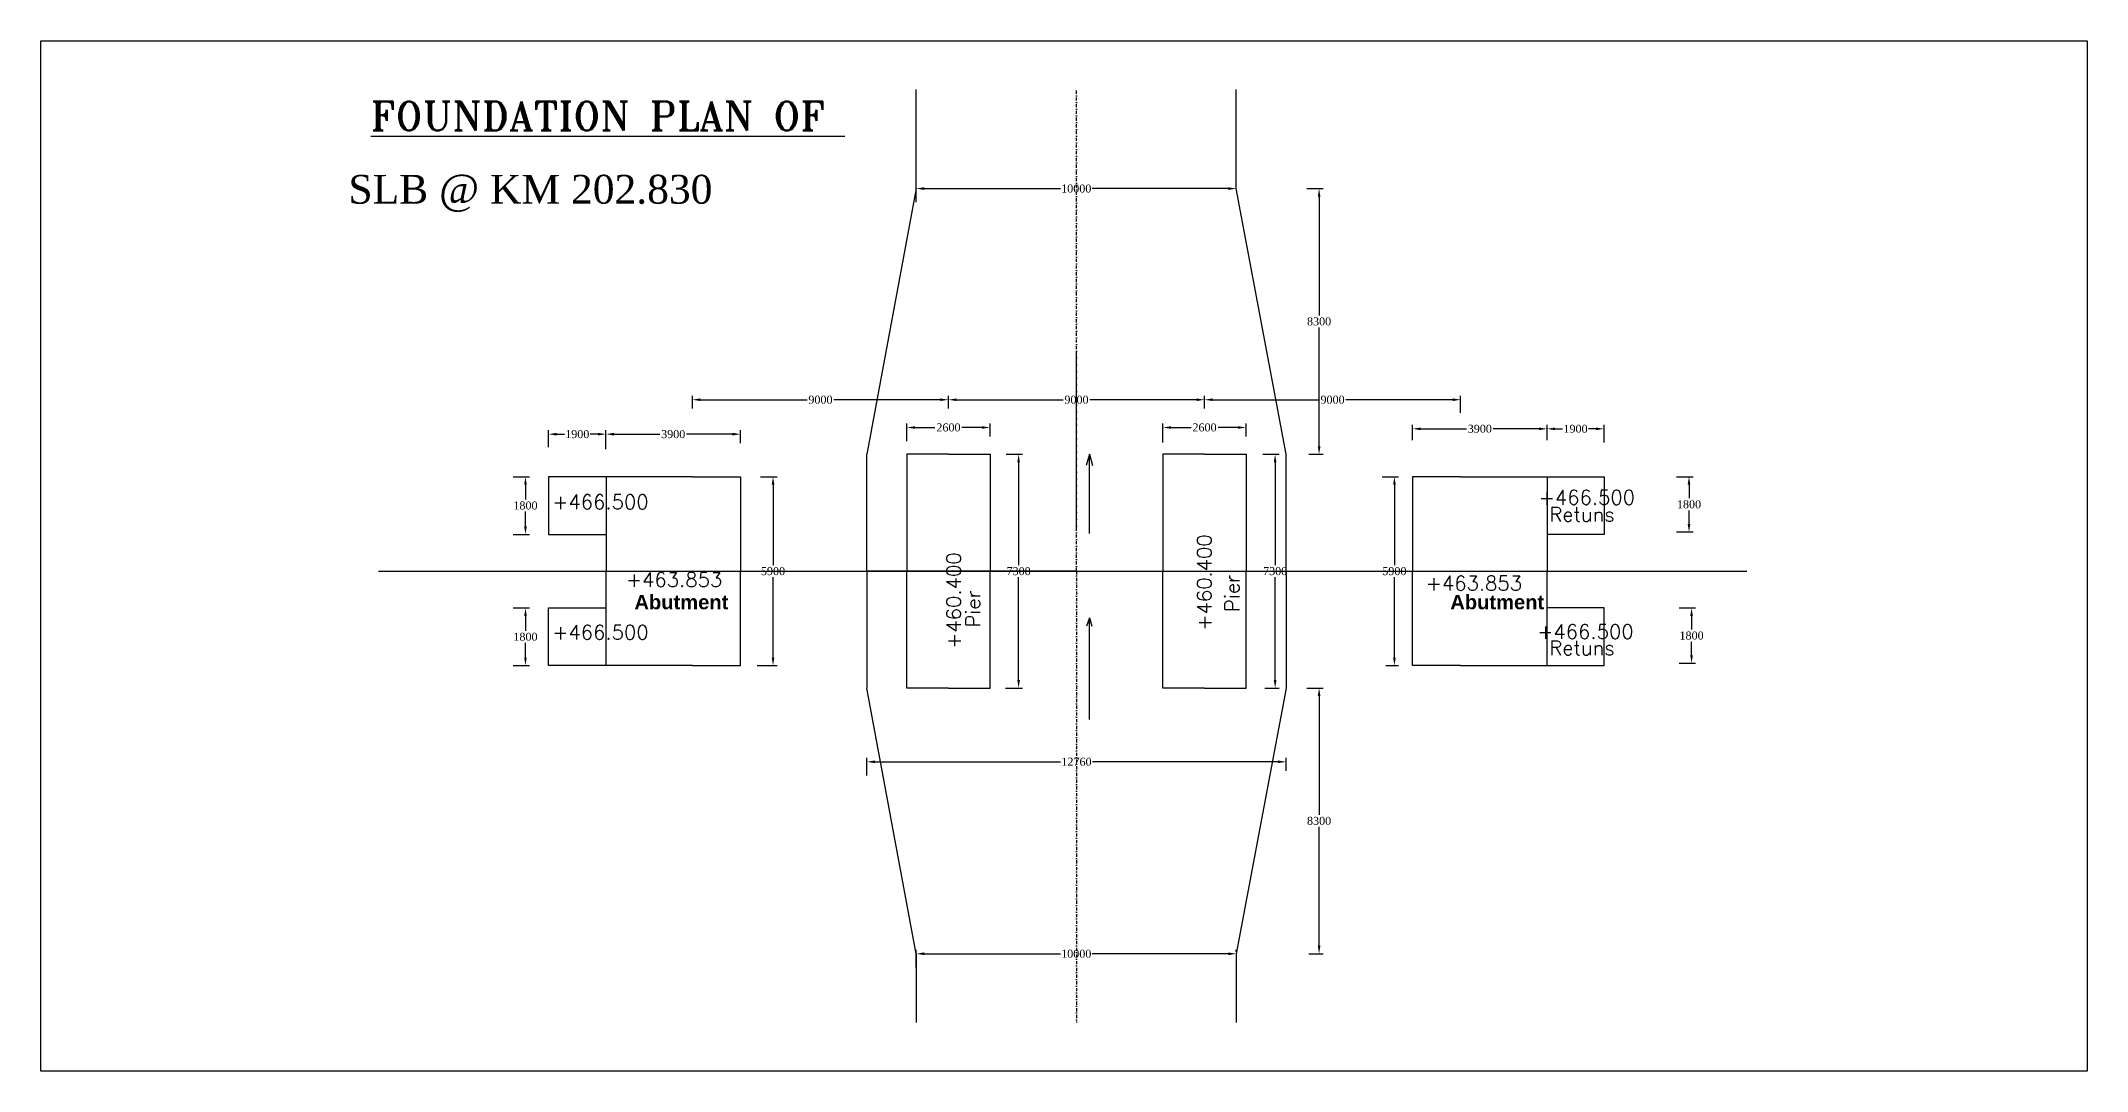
# Model space of a CAD drawing. Header units: inches. Extents: x -675 to 904, y 4 to 1354.
# Drawn here: x -675 to -36, y 774 to 1096 of the extents above; entities that cross this region are included whole.
import ezdxf
from ezdxf.enums import TextEntityAlignment as Align

# ---------------------------------------------------------------- set-up
doc = ezdxf.new("R2010")
doc.units = ezdxf.units.IN
doc.header["$MEASUREMENT"] = 0
for name, pattern in [('DASHDOT', [1, 0.5, -0.25, 0, -0.25]), ('DASHDOTX2', [2, 1, -0.5, 0, -0.5]), ('HIDDEN', [9.525, 6.35, -3.175])]:
    doc.linetypes.add(name, pattern=pattern)
doc.styles.add('ROMANS', font='romans')
doc.styles.add('ROMANT', font='romant')
doc.styles.get("Standard").update_dxf_attribs({"font": 'times.ttf'})
doc.styles.add('TIMES NEW ROMAN', font='times.ttf')
doc.dimstyles.new('ISO-25', dxfattribs={"dimtxt": 2.5, "dimasz": 2.5, "dimexe": 1.25, "dimexo": 0.625, "dimtad": 0, "dimtih": 1, "dimtoh": 1, "dimlfac": 100, "dimtxsty": 'TIMES NEW ROMAN', "dimcen": 2.5, "dimadec": 0, "dimazin": 0, "dimtfac": 1, "dimtmove": 0, "dimatfit": 3, "dimfxl": 1, "dimarcsym": 0})

# ---------------------------------------------------------------- blocks, each defined once
blk = doc.blocks.new('*D106')
at = {"color": 0, "lineweight": -2, "transparency": 16777216}
for p, q in [((-471.87, 981.27), (-471.87, 985.25)), ((-391.87, 984.63), (-391.87, 985.25)), ((-469.37, 984), (-436.04, 984)), ((-394.37, 984), (-427.69, 984))]:
    blk.add_line(p, q, dxfattribs=at)
at = {"color": 0, "transparency": 16777216}
for points in [[(-469.37, 984.42), (-469.37, 983.59), (-471.87, 984)], [(-394.37, 984.42), (-394.37, 983.59), (-391.87, 984)]]:
    blk.add_solid(points, dxfattribs=at)
at = {"layer": 'Defpoints', "color": 0, "transparency": 16777216}
for p in [(-471.87, 980.64), (-391.87, 984), (-391.87, 984)]:
    blk.add_point(p, dxfattribs=at)
at = {"color": 0, "transparency": 16777216, "insert": (-431.87, 984), "char_height": 2.5, "attachment_point": 5, "style": 'TIMES NEW ROMAN'}
blk.add_mtext('9000', dxfattribs=at)
blk = doc.blocks.new('*D107')
at = {"color": 0, "lineweight": -2, "transparency": 16777216}
for p, q in [((-391.87, 981.27), (-391.87, 985.25)), ((-311.87, 984.63), (-311.87, 985.25)), ((-389.37, 984), (-356.04, 984)), ((-314.37, 984), (-347.69, 984))]:
    blk.add_line(p, q, dxfattribs=at)
at = {"color": 0, "transparency": 16777216}
for points in [[(-389.37, 984.42), (-389.37, 983.59), (-391.87, 984)], [(-314.37, 984.42), (-314.37, 983.59), (-311.87, 984)]]:
    blk.add_solid(points, dxfattribs=at)
at = {"layer": 'Defpoints', "color": 0, "transparency": 16777216}
for p in [(-391.87, 980.64), (-311.87, 984), (-311.87, 984)]:
    blk.add_point(p, dxfattribs=at)
at = {"color": 0, "transparency": 16777216, "insert": (-351.87, 984), "char_height": 2.5, "attachment_point": 5, "style": 'TIMES NEW ROMAN'}
blk.add_mtext('9000', dxfattribs=at)
blk = doc.blocks.new('*D108')
at = {"color": 0, "lineweight": -2, "transparency": 16777216}
for p, q in [((-311.87, 981.27), (-311.87, 985.25)), ((-231.87, 979.93), (-231.87, 985.25)), ((-309.37, 984), (-276.04, 984)), ((-234.37, 984), (-267.69, 984))]:
    blk.add_line(p, q, dxfattribs=at)
at = {"color": 0, "transparency": 16777216}
for points in [[(-309.37, 984.42), (-309.37, 983.59), (-311.87, 984)], [(-234.37, 984.42), (-234.37, 983.59), (-231.87, 984)]]:
    blk.add_solid(points, dxfattribs=at)
at = {"layer": 'Defpoints', "color": 0, "transparency": 16777216}
for p in [(-311.87, 980.64), (-231.87, 984), (-231.87, 979.31)]:
    blk.add_point(p, dxfattribs=at)
at = {"color": 0, "transparency": 16777216, "insert": (-271.87, 984), "char_height": 2.5, "attachment_point": 5, "style": 'TIMES NEW ROMAN'}
blk.add_mtext('9000', dxfattribs=at)
blk = doc.blocks.new('*D109')
at = {"color": 0, "lineweight": -2, "transparency": 16777216}
for p, q in [((-498.87, 968.53), (-498.87, 974.49)), ((-496.37, 973.24), (-482.04, 973.24)), ((-459.37, 973.24), (-473.69, 973.24)), ((-456.87, 970.46), (-456.87, 974.49))]:
    blk.add_line(p, q, dxfattribs=at)
at = {"color": 0, "transparency": 16777216}
for points in [[(-496.37, 973.66), (-496.37, 972.82), (-498.87, 973.24)], [(-459.37, 973.66), (-459.37, 972.82), (-456.87, 973.24)]]:
    blk.add_solid(points, dxfattribs=at)
at = {"layer": 'Defpoints', "color": 0, "transparency": 16777216}
for p in [(-456.87, 973.24), (-498.87, 967.91), (-456.87, 969.83)]:
    blk.add_point(p, dxfattribs=at)
at = {"color": 0, "transparency": 16777216, "insert": (-477.87, 973.24), "char_height": 2.5, "attachment_point": 5, "style": 'TIMES NEW ROMAN'}
blk.add_mtext('3900', dxfattribs=at)
blk = doc.blocks.new('*D110')
at = {"color": 0, "lineweight": -2, "transparency": 16777216}
for p, q in [((-404.87, 971.04), (-404.87, 976.58)), ((-402.37, 975.33), (-396.08, 975.33)), ((-381.37, 975.33), (-387.65, 975.33)), ((-378.87, 972.55), (-378.87, 976.58))]:
    blk.add_line(p, q, dxfattribs=at)
at = {"color": 0, "transparency": 16777216}
for points in [[(-402.37, 975.74), (-402.37, 974.91), (-404.87, 975.33)], [(-381.37, 975.74), (-381.37, 974.91), (-378.87, 975.33)]]:
    blk.add_solid(points, dxfattribs=at)
at = {"layer": 'Defpoints', "color": 0, "transparency": 16777216}
for p in [(-378.87, 975.33), (-378.87, 971.92), (-404.87, 970.42)]:
    blk.add_point(p, dxfattribs=at)
at = {"color": 0, "transparency": 16777216, "insert": (-391.87, 975.33), "char_height": 2.5, "attachment_point": 5, "style": 'TIMES NEW ROMAN'}
blk.add_mtext('2600', dxfattribs=at)
blk = doc.blocks.new('*D111')
at = {"color": 0, "lineweight": -2, "transparency": 16777216}
for p, q in [((-324.87, 970.68), (-324.87, 976.58)), ((-322.37, 975.33), (-316.08, 975.33)), ((-301.37, 975.33), (-307.65, 975.33)), ((-298.87, 972.55), (-298.87, 976.58))]:
    blk.add_line(p, q, dxfattribs=at)
at = {"color": 0, "transparency": 16777216}
for points in [[(-322.37, 975.74), (-322.37, 974.91), (-324.87, 975.33)], [(-301.37, 975.74), (-301.37, 974.91), (-298.87, 975.33)]]:
    blk.add_solid(points, dxfattribs=at)
at = {"layer": 'Defpoints', "color": 0, "transparency": 16777216}
for p in [(-298.87, 975.33), (-298.87, 971.92), (-324.87, 970.05)]:
    blk.add_point(p, dxfattribs=at)
at = {"color": 0, "transparency": 16777216, "insert": (-311.87, 975.33), "char_height": 2.5, "attachment_point": 5, "style": 'TIMES NEW ROMAN'}
blk.add_mtext('2600', dxfattribs=at)
blk = doc.blocks.new('*D112')
at = {"color": 0, "lineweight": -2, "transparency": 16777216}
for p, q in [((-246.87, 971.35), (-246.87, 976.16)), ((-244.37, 974.91), (-230.04, 974.91)), ((-207.37, 974.91), (-221.69, 974.91)), ((-204.87, 972.13), (-204.87, 976.16))]:
    blk.add_line(p, q, dxfattribs=at)
at = {"color": 0, "transparency": 16777216}
for points in [[(-244.37, 975.33), (-244.37, 974.49), (-246.87, 974.91)], [(-207.37, 975.33), (-207.37, 974.49), (-204.87, 974.91)]]:
    blk.add_solid(points, dxfattribs=at)
at = {"layer": 'Defpoints', "color": 0, "transparency": 16777216}
for p in [(-204.87, 974.91), (-246.87, 970.73), (-204.87, 971.5)]:
    blk.add_point(p, dxfattribs=at)
at = {"color": 0, "transparency": 16777216, "insert": (-225.87, 974.91), "char_height": 2.5, "attachment_point": 5, "style": 'TIMES NEW ROMAN'}
blk.add_mtext('3900', dxfattribs=at)
blk = doc.blocks.new('*D113')
at = {"color": 0, "linetype": 'HIDDEN', "lineweight": -2, "transparency": 16777216}
for p, q in [((-164.37, 959.95), (-159.26, 959.95)), ((-160.51, 957.45), (-160.51, 953.23)), ((-160.51, 945.21), (-160.51, 949.43)), ((-164.37, 942.71), (-159.26, 942.71))]:
    blk.add_line(p, q, dxfattribs=at)
at = {"color": 0, "linetype": 'HIDDEN', "transparency": 16777216}
for points in [[(-160.93, 957.45), (-160.09, 957.45), (-160.51, 959.95)], [(-160.93, 945.21), (-160.09, 945.21), (-160.51, 942.71)]]:
    blk.add_solid(points, dxfattribs=at)
at = {"layer": 'Defpoints', "color": 0, "linetype": 'HIDDEN', "transparency": 16777216}
for p in [(-165, 959.95), (-160.51, 959.95), (-165, 942.71)]:
    blk.add_point(p, dxfattribs=at)
at = {"color": 0, "linetype": 'HIDDEN', "transparency": 16777216, "insert": (-160.51, 951.33), "char_height": 2.5, "attachment_point": 5, "style": 'TIMES NEW ROMAN'}
blk.add_mtext('1800', dxfattribs=at)
blk = doc.blocks.new('*D114')
at = {"color": 0, "linetype": 'HIDDEN', "lineweight": -2, "transparency": 16777216}
for p, q in [((-163.57, 918.95), (-158.46, 918.95)), ((-159.71, 916.45), (-159.71, 912.23)), ((-159.71, 904.21), (-159.71, 908.43)), ((-163.57, 901.71), (-158.46, 901.71))]:
    blk.add_line(p, q, dxfattribs=at)
at = {"color": 0, "linetype": 'HIDDEN', "transparency": 16777216}
for points in [[(-160.12, 916.45), (-159.29, 916.45), (-159.71, 918.95)], [(-160.12, 904.21), (-159.29, 904.21), (-159.71, 901.71)]]:
    blk.add_solid(points, dxfattribs=at)
at = {"layer": 'Defpoints', "color": 0, "linetype": 'HIDDEN', "transparency": 16777216}
for p in [(-164.2, 918.95), (-159.71, 918.95), (-164.2, 901.71)]:
    blk.add_point(p, dxfattribs=at)
at = {"color": 0, "linetype": 'HIDDEN', "transparency": 16777216, "insert": (-159.71, 910.33), "char_height": 2.5, "attachment_point": 5, "style": 'TIMES NEW ROMAN'}
blk.add_mtext('1800', dxfattribs=at)
blk = doc.blocks.new('*D115')
at = {"color": 0, "linetype": 'HIDDEN', "lineweight": -2, "transparency": 16777216}
for p, q in [((-527.89, 959.95), (-522.77, 959.95)), ((-524.02, 957.45), (-524.02, 952.85)), ((-524.02, 944.45), (-524.02, 949.05)), ((-527.89, 941.95), (-522.77, 941.95))]:
    blk.add_line(p, q, dxfattribs=at)
at = {"color": 0, "linetype": 'HIDDEN', "transparency": 16777216}
for points in [[(-524.44, 957.45), (-523.61, 957.45), (-524.02, 959.95)], [(-524.44, 944.45), (-523.61, 944.45), (-524.02, 941.95)]]:
    blk.add_solid(points, dxfattribs=at)
at = {"layer": 'Defpoints', "color": 0, "linetype": 'HIDDEN', "transparency": 16777216}
for p in [(-528.51, 959.95), (-524.02, 959.95), (-528.51, 941.95)]:
    blk.add_point(p, dxfattribs=at)
at = {"color": 0, "linetype": 'HIDDEN', "transparency": 16777216, "insert": (-524.02, 950.95), "char_height": 2.5, "attachment_point": 5, "style": 'TIMES NEW ROMAN'}
blk.add_mtext('1800', dxfattribs=at)
blk = doc.blocks.new('*D116')
at = {"color": 0, "linetype": 'HIDDEN', "lineweight": -2, "transparency": 16777216}
for p, q in [((-527.89, 918.95), (-522.77, 918.95)), ((-524.02, 916.45), (-524.02, 911.85)), ((-524.02, 903.45), (-524.02, 908.05)), ((-527.89, 900.95), (-522.77, 900.95))]:
    blk.add_line(p, q, dxfattribs=at)
at = {"color": 0, "linetype": 'HIDDEN', "transparency": 16777216}
for points in [[(-524.44, 916.45), (-523.61, 916.45), (-524.02, 918.95)], [(-524.44, 903.45), (-523.61, 903.45), (-524.02, 900.95)]]:
    blk.add_solid(points, dxfattribs=at)
at = {"layer": 'Defpoints', "color": 0, "linetype": 'HIDDEN', "transparency": 16777216}
for p in [(-528.51, 918.95), (-524.02, 918.95), (-528.51, 900.95)]:
    blk.add_point(p, dxfattribs=at)
at = {"color": 0, "linetype": 'HIDDEN', "transparency": 16777216, "insert": (-524.02, 909.95), "char_height": 2.5, "attachment_point": 5, "style": 'TIMES NEW ROMAN'}
blk.add_mtext('1800', dxfattribs=at)
blk = doc.blocks.new('*D117')
at = {"color": 0, "lineweight": -2, "transparency": 16777216}
for p, q in [((-256.41, 959.95), (-251.3, 959.95)), ((-252.55, 957.45), (-252.55, 932.35)), ((-252.55, 903.45), (-252.55, 928.55)), ((-255.26, 900.95), (-251.3, 900.95))]:
    blk.add_line(p, q, dxfattribs=at)
at = {"color": 0, "transparency": 16777216}
for points in [[(-252.96, 957.45), (-252.13, 957.45), (-252.55, 959.95)], [(-252.96, 903.45), (-252.13, 903.45), (-252.55, 900.95)]]:
    blk.add_solid(points, dxfattribs=at)
at = {"layer": 'Defpoints', "color": 0, "transparency": 16777216}
for p in [(-257.04, 959.95), (-252.55, 959.95), (-255.89, 900.95)]:
    blk.add_point(p, dxfattribs=at)
at = {"color": 0, "transparency": 16777216, "insert": (-252.55, 930.45), "char_height": 2.5, "attachment_point": 5, "style": 'TIMES NEW ROMAN'}
blk.add_mtext('5900', dxfattribs=at)
blk = doc.blocks.new('*D118')
at = {"color": 0, "lineweight": -2, "transparency": 16777216}
for p, q in [((-293.68, 966.95), (-288.56, 966.95)), ((-289.81, 964.45), (-289.81, 932.35)), ((-289.81, 896.45), (-289.81, 928.55)), ((-293.06, 893.95), (-288.56, 893.95))]:
    blk.add_line(p, q, dxfattribs=at)
at = {"color": 0, "transparency": 16777216}
for points in [[(-290.23, 964.45), (-289.4, 964.45), (-289.81, 966.95)], [(-290.23, 896.45), (-289.4, 896.45), (-289.81, 893.95)]]:
    blk.add_solid(points, dxfattribs=at)
at = {"layer": 'Defpoints', "color": 0, "transparency": 16777216}
for p in [(-294.3, 966.95), (-289.81, 966.95), (-293.68, 893.95)]:
    blk.add_point(p, dxfattribs=at)
at = {"color": 0, "transparency": 16777216, "insert": (-289.81, 930.45), "char_height": 2.5, "attachment_point": 5, "style": 'TIMES NEW ROMAN'}
blk.add_mtext('7300', dxfattribs=at)
blk = doc.blocks.new('*D119')
at = {"color": 0, "lineweight": -2, "transparency": 16777216}
for p, q in [((-373.82, 966.95), (-368.71, 966.95)), ((-369.96, 964.45), (-369.96, 932.35)), ((-369.96, 896.45), (-369.96, 928.55)), ((-374.09, 893.95), (-368.71, 893.95))]:
    blk.add_line(p, q, dxfattribs=at)
at = {"color": 0, "transparency": 16777216}
for points in [[(-370.38, 964.45), (-369.54, 964.45), (-369.96, 966.95)], [(-370.38, 896.45), (-369.54, 896.45), (-369.96, 893.95)]]:
    blk.add_solid(points, dxfattribs=at)
at = {"layer": 'Defpoints', "color": 0, "transparency": 16777216}
for p in [(-374.45, 966.95), (-369.96, 966.95), (-374.72, 893.95)]:
    blk.add_point(p, dxfattribs=at)
at = {"color": 0, "transparency": 16777216, "insert": (-369.96, 930.45), "char_height": 2.5, "attachment_point": 5, "style": 'TIMES NEW ROMAN'}
blk.add_mtext('7300', dxfattribs=at)
blk = doc.blocks.new('*D120')
at = {"color": 0, "lineweight": -2, "transparency": 16777216}
for p, q in [((-450.55, 959.95), (-445.43, 959.95)), ((-446.68, 957.45), (-446.68, 932.35)), ((-446.68, 903.45), (-446.68, 928.55)), ((-451.68, 900.95), (-445.43, 900.95))]:
    blk.add_line(p, q, dxfattribs=at)
at = {"color": 0, "transparency": 16777216}
for points in [[(-447.1, 957.45), (-446.26, 957.45), (-446.68, 959.95)], [(-447.1, 903.45), (-446.26, 903.45), (-446.68, 900.95)]]:
    blk.add_solid(points, dxfattribs=at)
at = {"layer": 'Defpoints', "color": 0, "transparency": 16777216}
for p in [(-451.17, 959.95), (-446.68, 959.95), (-452.3, 900.95)]:
    blk.add_point(p, dxfattribs=at)
at = {"color": 0, "transparency": 16777216, "insert": (-446.68, 930.45), "char_height": 2.5, "attachment_point": 5, "style": 'TIMES NEW ROMAN'}
blk.add_mtext('5900', dxfattribs=at)
blk = doc.blocks.new('*D121')
at = {"color": 0, "lineweight": -2, "transparency": 16777216}
for p, q in [((-516.82, 969.16), (-516.82, 974.49)), ((-514.32, 973.24), (-511.88, 973.24)), ((-501.37, 973.24), (-503.81, 973.24)), ((-498.87, 970.46), (-498.87, 974.49))]:
    blk.add_line(p, q, dxfattribs=at)
at = {"color": 0, "transparency": 16777216}
for points in [[(-514.32, 973.66), (-514.32, 972.82), (-516.82, 973.24)], [(-501.37, 973.66), (-501.37, 972.82), (-498.87, 973.24)]]:
    blk.add_solid(points, dxfattribs=at)
at = {"layer": 'Defpoints', "color": 0, "transparency": 16777216}
for p in [(-498.87, 973.24), (-516.82, 968.53), (-498.87, 969.83)]:
    blk.add_point(p, dxfattribs=at)
at = {"color": 0, "transparency": 16777216, "insert": (-507.84, 973.24), "char_height": 2.5, "attachment_point": 5, "style": 'TIMES NEW ROMAN'}
blk.add_mtext('1900', dxfattribs=at)
blk = doc.blocks.new('*D122')
at = {"color": 0, "lineweight": -2, "transparency": 16777216}
for p, q in [((-204.87, 971.35), (-204.87, 976.16)), ((-202.37, 974.91), (-200, 974.91)), ((-189.56, 974.91), (-191.93, 974.91)), ((-187.06, 970.68), (-187.06, 976.16))]:
    blk.add_line(p, q, dxfattribs=at)
at = {"color": 0, "transparency": 16777216}
for points in [[(-202.37, 975.33), (-202.37, 974.49), (-204.87, 974.91)], [(-189.56, 975.33), (-189.56, 974.49), (-187.06, 974.91)]]:
    blk.add_solid(points, dxfattribs=at)
at = {"layer": 'Defpoints', "color": 0, "transparency": 16777216}
for p in [(-187.06, 974.91), (-204.87, 970.73), (-187.06, 970.06)]:
    blk.add_point(p, dxfattribs=at)
at = {"color": 0, "transparency": 16777216, "insert": (-195.96, 974.91), "char_height": 2.5, "attachment_point": 5, "style": 'TIMES NEW ROMAN'}
blk.add_mtext('1900', dxfattribs=at)
blk = doc.blocks.new('*D123')
at = {"color": 0, "lineweight": -2, "transparency": 16777216}
for p, q in [((-401.94, 1045.67), (-401.94, 1051.2)), ((-399.44, 1049.95), (-356.9, 1049.95)), ((-304.44, 1049.95), (-346.99, 1049.95)), ((-301.94, 1050.58), (-301.94, 1051.2))]:
    blk.add_line(p, q, dxfattribs=at)
at = {"color": 0, "transparency": 16777216}
for points in [[(-399.44, 1050.37), (-399.44, 1049.53), (-401.94, 1049.95)], [(-304.44, 1050.37), (-304.44, 1049.53), (-301.94, 1049.95)]]:
    blk.add_solid(points, dxfattribs=at)
at = {"layer": 'Defpoints', "color": 0, "transparency": 16777216}
for p in [(-301.94, 1049.95), (-301.94, 1049.95), (-401.94, 1045.04)]:
    blk.add_point(p, dxfattribs=at)
at = {"color": 0, "transparency": 16777216, "insert": (-351.94, 1049.95), "char_height": 2.5, "attachment_point": 5, "style": 'TIMES NEW ROMAN'}
blk.add_mtext('10000', dxfattribs=at)
blk = doc.blocks.new('*D124')
at = {"color": 0, "lineweight": -2, "transparency": 16777216}
for p, q in [((-401.94, 806.67), (-401.94, 812.2)), ((-301.94, 811.58), (-301.94, 812.2)), ((-399.44, 810.95), (-356.9, 810.95)), ((-304.44, 810.95), (-346.99, 810.95))]:
    blk.add_line(p, q, dxfattribs=at)
at = {"color": 0, "transparency": 16777216}
for points in [[(-399.44, 811.37), (-399.44, 810.53), (-401.94, 810.95)], [(-304.44, 811.37), (-304.44, 810.53), (-301.94, 810.95)]]:
    blk.add_solid(points, dxfattribs=at)
at = {"layer": 'Defpoints', "color": 0, "transparency": 16777216}
for p in [(-401.94, 806.04), (-301.94, 810.95), (-301.94, 810.95)]:
    blk.add_point(p, dxfattribs=at)
at = {"color": 0, "transparency": 16777216, "insert": (-351.94, 810.95), "char_height": 2.5, "attachment_point": 5, "style": 'TIMES NEW ROMAN'}
blk.add_mtext('10000', dxfattribs=at)
blk = doc.blocks.new('*D125')
at = {"color": 0, "lineweight": -2, "transparency": 16777216}
for p, q in [((-417.37, 866.62), (-417.37, 872.16)), ((-414.87, 870.91), (-356.82, 870.91)), ((-288.87, 870.91), (-346.91, 870.91)), ((-286.37, 868.13), (-286.37, 872.16))]:
    blk.add_line(p, q, dxfattribs=at)
at = {"color": 0, "transparency": 16777216}
for points in [[(-414.87, 871.33), (-414.87, 870.49), (-417.37, 870.91)], [(-288.87, 871.33), (-288.87, 870.49), (-286.37, 870.91)]]:
    blk.add_solid(points, dxfattribs=at)
at = {"layer": 'Defpoints', "color": 0, "transparency": 16777216}
for p in [(-286.37, 870.91), (-417.37, 866), (-286.37, 867.5)]:
    blk.add_point(p, dxfattribs=at)
at = {"color": 0, "transparency": 16777216, "insert": (-351.87, 870.91), "char_height": 2.5, "attachment_point": 5, "style": 'TIMES NEW ROMAN'}
blk.add_mtext('12760', dxfattribs=at)
blk = doc.blocks.new('*D126')
at = {"color": 0, "lineweight": -2, "transparency": 16777216}
for p, q in [((-279.94, 893.95), (-274.83, 893.95)), ((-276.08, 891.45), (-276.08, 854.35)), ((-276.08, 813.45), (-276.08, 850.55)), ((-279.32, 810.95), (-274.83, 810.95))]:
    blk.add_line(p, q, dxfattribs=at)
at = {"color": 0, "transparency": 16777216}
for points in [[(-276.49, 891.45), (-275.66, 891.45), (-276.08, 893.95)], [(-276.49, 813.45), (-275.66, 813.45), (-276.08, 810.95)]]:
    blk.add_solid(points, dxfattribs=at)
at = {"layer": 'Defpoints', "color": 0, "transparency": 16777216}
for p in [(-280.57, 893.95), (-276.08, 893.95), (-279.94, 810.95)]:
    blk.add_point(p, dxfattribs=at)
at = {"color": 0, "transparency": 16777216, "insert": (-276.08, 852.45), "char_height": 2.5, "attachment_point": 5, "style": 'TIMES NEW ROMAN'}
blk.add_mtext('8300', dxfattribs=at)
blk = doc.blocks.new('*D127')
at = {"color": 0, "lineweight": -2, "transparency": 16777216}
for p, q in [((-279.94, 1049.95), (-274.83, 1049.95)), ((-276.08, 1047.45), (-276.08, 1010.35)), ((-276.08, 969.45), (-276.08, 1006.55)), ((-279.32, 966.95), (-274.83, 966.95))]:
    blk.add_line(p, q, dxfattribs=at)
at = {"color": 0, "transparency": 16777216}
for points in [[(-276.49, 1047.45), (-275.66, 1047.45), (-276.08, 1049.95)], [(-276.49, 969.45), (-275.66, 969.45), (-276.08, 966.95)]]:
    blk.add_solid(points, dxfattribs=at)
at = {"layer": 'Defpoints', "color": 0, "transparency": 16777216}
for p in [(-280.57, 1049.95), (-276.08, 1049.95), (-279.94, 966.95)]:
    blk.add_point(p, dxfattribs=at)
at = {"color": 0, "transparency": 16777216, "insert": (-276.08, 1008.45), "char_height": 2.5, "attachment_point": 5, "style": 'TIMES NEW ROMAN'}
blk.add_mtext('8300', dxfattribs=at)

msp = doc.modelspace()

# ---------------------------------------------------------------- linework, layer by layer
for p, q in [((-401.94273, 1049.95158), (-401.94273, 1080.91029)), ((-301.94273, 1049.95158), (-301.94273, 1080.91029)), ((-401.94273, 1049.95158), (-417.36506, 966.95158)), ((-286.36506, 966.95158), (-301.94273, 1049.95158)), ((-351.94273, 999.06225), (-351.94273, 944.11886)), ((-417.36506, 930.45158), (-417.36506, 966.95158)), ((-391.86506, 966.95158), (-404.86506, 966.95158)), ((-404.86506, 966.95158), (-404.86506, 930.45158)), ((-391.86506, 966.95158), (-378.86506, 966.95158)), ((-378.86506, 966.95158), (-378.86506, 930.45158)), ((-347.84396, 967.04318), (-348.88829, 963.42501)), ((-347.84396, 942.25084), (-347.84396, 967.04318)), ((-347.84396, 967.04318), (-346.87263, 963.47889)), ((-311.86506, 966.95158), (-324.86506, 966.95158)), ((-324.86506, 966.95158), (-324.86506, 930.45158)), ((-311.86506, 966.95158), (-298.86506, 966.95158)), ((-298.86506, 966.95158), (-298.86506, 930.45158)), ((-286.36506, 929.17635), (-286.36506, 966.95158)), ((-498.86506, 959.95158), (-516.82487, 959.95158)), ((-516.82487, 959.95158), (-516.82487, 941.95158)), ((-471.86506, 959.95158), (-498.86506, 959.95158)), ((-498.86506, 959.95158), (-498.86506, 930.45158)), ((-471.86506, 959.95158), (-456.86506, 959.95158)), ((-456.86506, 959.95158), (-456.86506, 930.45158)), ((-231.86506, 959.95158), (-246.86506, 959.95158)), ((-246.86506, 959.95158), (-246.86506, 930.45158)), ((-231.86506, 959.95158), (-204.86506, 959.95158)), ((-204.86506, 959.95158), (-204.86506, 930.45158)), ((-204.86506, 959.95158), (-187.06059, 959.95158)), ((-187.06059, 959.95158), (-187.06059, 941.95158)), ((-516.82487, 941.95158), (-498.86506, 941.95158)), ((-351.94273, 944.11886), (-351.94273, 944.11886)), ((-187.06059, 941.95158), (-204.86506, 941.95158)), ((-498.86506, 900.95158), (-498.86506, 930.45158)), ((-456.86506, 900.95158), (-456.86506, 930.45158)), ((-351.86506, 930.45158), (-417.36506, 930.45158)), ((-417.36506, 930.45158), (-417.36506, 893.95158)), ((-404.86506, 893.95158), (-404.86506, 930.45158)), ((-391.86506, 930.45158), (-387.86506, 930.45158)), ((-378.86506, 893.95158), (-378.86506, 930.45158)), ((-351.86506, 930.45158), (-286.36506, 930.45158)), ((-324.86506, 893.95158), (-324.86506, 930.45158)), ((-298.86506, 893.95158), (-298.86506, 930.45158)), ((-286.36506, 930.45158), (-286.36506, 893.95158)), ((-246.86506, 900.95158), (-246.86506, 930.45158)), ((-204.86506, 900.95158), (-204.86506, 930.45158)), ((-516.82487, 900.95158), (-516.82487, 918.95158)), ((-516.82487, 918.95158), (-498.86506, 918.95158)), ((-347.84396, 915.91822), (-348.76338, 913.24302)), ((-347.84396, 884.07479), (-347.84396, 915.91822)), ((-347.84396, 915.91822), (-347.10907, 913.31775)), ((-187.06059, 918.95158), (-204.86506, 918.95158)), ((-187.06059, 900.95158), (-187.06059, 918.95158)), ((-498.86506, 900.95158), (-516.82487, 900.95158)), ((-471.86506, 900.95158), (-498.86506, 900.95158)), ((-471.86506, 900.95158), (-456.86506, 900.95158)), ((-231.86506, 900.95158), (-246.86506, 900.95158)), ((-231.86506, 900.95158), (-204.86506, 900.95158)), ((-204.86506, 900.95158), (-187.06059, 900.95158)), ((-401.94273, 810.95158), (-417.36506, 893.95158)), ((-391.86506, 893.95158), (-404.86506, 893.95158)), ((-391.86506, 893.95158), (-378.86506, 893.95158)), ((-311.86506, 893.95158), (-324.86506, 893.95158)), ((-311.86506, 893.95158), (-298.86506, 893.95158)), ((-286.36506, 893.95158), (-301.94273, 810.95158)), ((-401.94273, 810.95158), (-401.94273, 789.49037)), ((-301.94273, 810.95158), (-301.94273, 789.49037))]:
    msp.add_line(p, q)
at = {"linetype": 'DASHDOTX2'}
for q in [(-351.86506, 1080.91029), (-351.86506, 789.49037)]:
    msp.add_line((-351.86506, 930.45158), q, dxfattribs=at)
at = {"color": 0}
msp.add_line((-569.91513, 930.45158), (-142.47854, 930.45158), dxfattribs=at)
at = {"linetype": 'DASHDOT'}
msp.add_line((-351.86506, 930.45158), (-311.86506, 930.45158), dxfattribs=at)
msp.add_lwpolyline([(-36.14321, 774.31234), (-675.40794, 774.31234), (-675.40794, 1096.07037), (-36.14321, 1096.07037)], close=True)

# ---------------------------------------------------------------- texts
at = {"color": 0, "style": 'ROMANT'}
msp.add_text('%%UFOUNDATION PLAN OF ', height=9, dxfattribs=at).set_placement((-498.2992, 1068.13372), align=Align.CENTER)
at = {"color": 0, "style": 'ROMANS'}
for s, p in [('+466.500', (-515.63505, 949.85094)), ('+466.500', (-207.4291, 951.22377)), ('Retuns', (-204.13913, 945.92946)), ('+463.853', (-492.61813, 925.58545)), ('+463.853', (-242.72814, 924.44463)), ('+466.500', (-515.62812, 909.13479)), ('+466.500', (-207.88164, 909.32433)), ('Retuns', (-204.13913, 904.2227))]:
    msp.add_text(s, height=4.5, dxfattribs=at).set_placement(p)
for s, p in [('+460.400', (-309.6922, 911.9073)), ('+460.400', (-387.96737, 906.22773)), ('Pier', (-300.98635, 917.72554)), ('Pier', (-381.93501, 912.86838))]:
    msp.add_text(s, height=4.5, rotation=90, dxfattribs=at).set_placement(p)
at = {"insert": (-579.33935, 1054.24314), "char_height": 9, "width": 114.9466114, "attachment_point": 1}
msp.add_mtext('SLB @ KM 202.830', dxfattribs=at)
at = {"color": 0, "char_height": 4.5, "width": 4.0705685, "attachment_point": 1, "style": 'ROMANS'}
for insert in [(-489.98268, 923.04596), (-235.08773, 923.04596)]:
    msp.add_mtext('{\\fArial|b1|i0|c0|p34;Abutment}', dxfattribs=dict(at, insert=insert))

# ---------------------------------------------------------------- dimensions: what is measured, and where the dimension line sits
at = {"color": 0}
for base, p1, p2, text, picture, middle in [((-301.94273, 1049.95158), (-401.94273, 1045.04122), (-301.94273, 1049.95158), '10000', '*D123', (-351.94273, 1049.95158)), ((-498.86506, 973.23991), (-516.82487, 968.53456), (-498.86506, 969.83452), '1900', '*D121', (-507.84497, 973.23991)), ((-456.86506, 973.23991), (-498.86506, 967.90956), (-456.86506, 969.83452), '3900', '*D109', (-477.86506, 973.23991)), ((-378.86506, 975.32598), (-404.86506, 970.41562), (-378.86506, 971.92059), '2600', '*D110', (-391.86506, 975.32598)), ((-298.86506, 975.32598), (-324.86506, 970.0527), (-298.86506, 971.92059), '2600', '*D111', (-311.86506, 975.32598)), ((-204.86506, 974.90932), (-246.86506, 970.72505), (-204.86506, 971.50393), '3900', '*D112', (-225.86506, 974.90932)), ((-187.06059, 974.90932), (-204.86506, 970.72505), (-187.06059, 970.05594), '1900', '*D122', (-195.96283, 974.90932)), ((-286.36506, 870.90994), (-417.36506, 865.99957), (-286.36506, 867.50455), '12760', '*D125', (-351.86506, 870.90994)), ((-301.94273, 810.95158), (-401.94273, 806.04122), (-301.94273, 810.95158), '10000', '*D124', (-351.94273, 810.95158))]:
    dim = msp.add_linear_dim(base=base, p1=p1, p2=p2, text=text, dimstyle='ISO-25', override={"dimtmove": 1}, dxfattribs=at)
    dim.commit()
    dim.dimension.update_dxf_attribs({"geometry": picture, "text_midpoint": middle})
for base, p1, p2, text, picture, middle in [((-276.07787, 1049.95158), (-279.9429, 966.95158), (-280.56768, 1049.95158), '8300', '*D127', (-276.07787, 1008.45158)), ((-369.95983, 966.95158), (-374.71681, 893.95158), (-374.44964, 966.95158), '7300', '*D119', (-369.95983, 930.45158)), ((-289.81497, 966.95158), (-293.68, 893.95158), (-294.30479, 966.95158), '7300', '*D118', (-289.81497, 930.45158)), ((-446.68098, 959.95158), (-452.30053, 900.95158), (-451.17079, 959.95158), '5900', '*D120', (-446.68098, 930.45158)), ((-252.54642, 959.95158), (-255.88672, 900.95158), (-257.03623, 959.95158), '5900', '*D117', (-252.54642, 930.45158)), ((-276.07787, 893.95158), (-279.9429, 810.95158), (-280.56768, 893.95158), '8300', '*D126', (-276.07787, 852.45158))]:
    dim = msp.add_linear_dim(base=base, p1=p1, p2=p2, angle=90, text=text, dimstyle='ISO-25', dxfattribs=at)
    dim.commit()
    dim.dimension.update_dxf_attribs({"geometry": picture, "text_midpoint": middle})
for base, p1, p2, picture, middle in [((-391.86506, 984.00289), (-471.86506, 980.64108), (-391.86506, 984.00289), '*D106', (-431.86506, 984.00289)), ((-311.86506, 984.00289), (-391.86506, 980.64108), (-311.86506, 984.00289), '*D107', (-351.86506, 984.00289)), ((-231.86506, 984.00289), (-311.86506, 980.64108), (-231.86506, 979.30682), '*D108', (-271.86506, 984.00289))]:
    dim = msp.add_linear_dim(base=base, p1=p1, p2=p2, text='9000', dimstyle='ISO-25', dxfattribs=at)
    dim.commit()
    dim.dimension.update_dxf_attribs({"geometry": picture, "text_midpoint": middle})
at = {"color": 0, "linetype": 'HIDDEN'}
for base, p1, p2, picture, middle in [((-524.02177, 959.95158), (-528.5118, 941.95158), (-528.51159, 959.95158), '*D115', (-524.02177, 950.95158)), ((-160.50936, 959.95158), (-164.99939, 942.70828), (-164.99917, 959.95158), '*D113', (-160.50936, 951.32993)), ((-524.02177, 918.95158), (-528.5118, 900.95158), (-528.51159, 918.95158), '*D116', (-524.02177, 909.95158)), ((-159.70649, 918.95158), (-164.19652, 901.70828), (-164.1963, 918.95158), '*D114', (-159.70649, 910.32993))]:
    dim = msp.add_linear_dim(base=base, p1=p1, p2=p2, angle=90, text='1800', dimstyle='ISO-25', dxfattribs=at)
    dim.commit()
    dim.dimension.update_dxf_attribs({"geometry": picture, "text_midpoint": middle})

doc.saveas('drawing.dxf')
